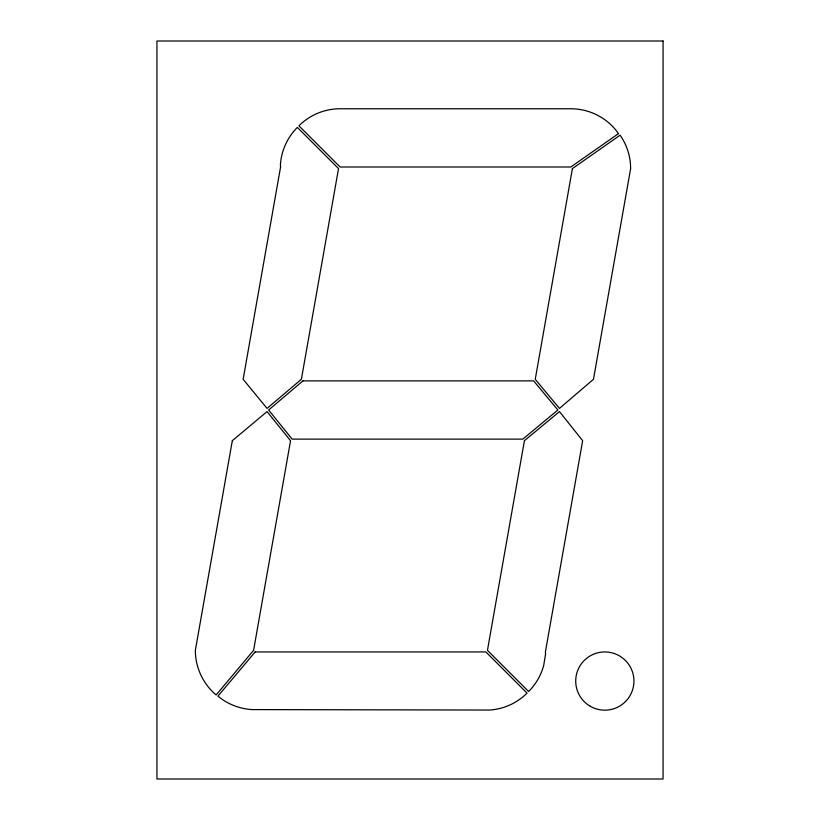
<?xml version="1.0" encoding="UTF-8"?>
<svg xmlns="http://www.w3.org/2000/svg" width="820" height="820" viewBox="0 0 820 820"><rect width="100%" height="100%" fill="white"/><g stroke="black" fill="none" stroke-linecap="round" stroke-linejoin="round"><path stroke-width="1.23" d="M545.556 654.165L543.701 665.43A58.23 58.23 0 0 1 528.623 691.526L487.449 650.352L524.41 440.709L559.476 411.589L582.651 440.709L545.403 651.941L545.556 654.165M232.316 440.709L195.344 650.352C195.293 667.326 203.104 684.095 216.152 694.96L253.585 650.352L290.546 440.709L267.064 411.589L232.316 440.709M280.573 167.003L243.14 379.291L267.064 408.411L301.381 379.291L338.527 168.592L297.353 127.407A58.23 58.23 0 0 0 280.419 164.779L280.573 167.003M572.401 168.592L535.245 379.291L559.476 408.411L593.475 379.291L630.631 168.592L630.559 165.63A58.23 58.23 0 0 0 620.104 135.187L572.401 168.592M255.174 651.941L217.976 696.118C227.355 704.072 239.46 708.746 251.719 709.587L489.673 710.048A58.23 58.23 0 0 0 527.034 693.115L485.86 651.941L255.174 651.941M302.959 380.88L268.642 410L292.135 439.12L522.832 439.12L557.887 410L533.656 380.88L302.959 380.88M618.516 133.599L570.812 167.003L340.115 167.003L298.941 125.819A58.23 58.23 0 0 1 340.115 108.763L570.812 108.763A58.23 58.23 0 0 1 618.516 133.599M663.062 41L156.938 41L156.938 779L663.062 779L663.062 41M590.267 706.276A29.12 29.12 0 0 0 633.942 681.061A29.12 29.12 0 0 0 590.267 655.846A29.12 29.12 0 0 0 590.267 706.276"/></g></svg>
